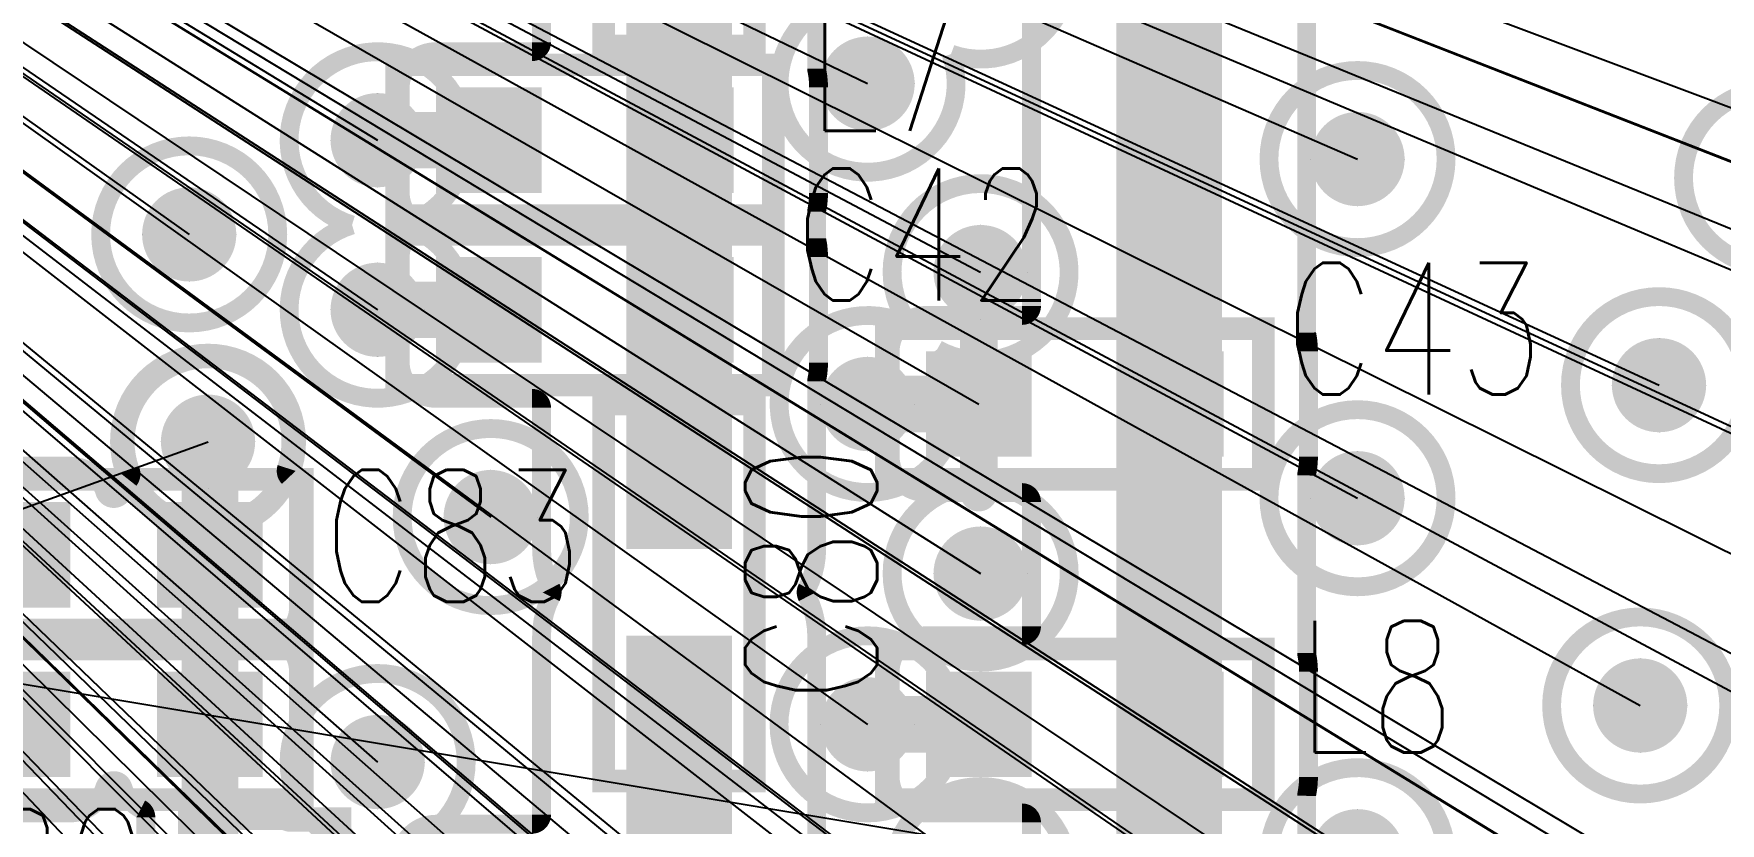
# Model space of a CAD drawing. Extents: x -1.33 to 3.2, y -3.63 to 2.02.
# Drawn here: x 0.8037 to 1.2512, y 1.0987 to 1.3082 of the extents above; entities that cross this region are included whole.
import ezdxf
from ezdxf.enums import TextEntityAlignment as Align

# ---------------------------------------------------------------- set-up
doc = ezdxf.new("R2010")
doc.units = 0
for name, pattern in [('SIG_0', [2, 1, 1]), ('SIG_10', [2, 1, 1]), ('SIG_12', [2, 1, 1]), ('SIG_33', [2, 1, 1]), ('SIG_52', [2, 1, 1])]:
    doc.linetypes.add(name, pattern=pattern)
for name, color, linetype in [('DRIL_PLTE_THRU_01', 16, 'CONTINUOUS'), ('DRIL_PLTE_THRU_02', 106, 'CONTINUOUS'), ('DRIL_PLTE_THRU_03', 255, 'CONTINUOUS'), ('DRIL_PLTE_THRU_04', 176, 'CONTINUOUS'), ('DRIL_SYMBOL', 254, 'CONTINUOUS'), ('LINK_00', 254, 'CONTINUOUS'), ('PADS_BOT', 5, 'CONTINUOUS'), ('PADS_INNER', 1, 'CONTINUOUS'), ('PADS_TOP', 1, 'CONTINUOUS'), ('PART_NAME_123', 255, 'CONTINUOUS'), ('PART_TOP_2DLINE_123', 255, 'CONTINUOUS'), ('POUR_PADTHERM_01', 1, 'CONTINUOUS'), ('POUR_VIATHERM_01', 1, 'CONTINUOUS'), ('POUR_VIATHERM_02', 112, 'CONTINUOUS'), ('POUR_VIATHERM_03', 222, 'CONTINUOUS'), ('POUR_VIATHERM_04', 5, 'CONTINUOUS'), ('POUR_VOID_01', 1, 'CONTINUOUS'), ('POUR_VOID_02', 112, 'CONTINUOUS'), ('POUR_VOID_03', 222, 'CONTINUOUS'), ('POUR_VOID_04', 5, 'CONTINUOUS'), ('TRACE_01', 1, 'CONTINUOUS'), ('VIAPTS', 34, 'CONTINUOUS')]:
    doc.layers.add(name, color=color, linetype=linetype)
doc.styles.add('W0$005', font='simplex', dxfattribs={"width": 0.75})

# ---------------------------------------------------------------- blocks, each defined once
blk = doc.blocks.new('POUR_VOID_730')
at = {"layer": 'POUR_VOID_01', "const_width": 0.005}
for points in [[(-15.8715, -16.8295), (-15.8715, -16.801, 0.414214), (-15.874, -16.7985), (-15.8995, -16.7985, -0.414214), (-15.909, -16.789), (-15.909, -16.761, -0.414214), (-15.8995, -16.7515), (-15.874, -16.7515, 0.414214), (-15.8715, -16.749), (-15.8715, -16.716, 0.414214), (-15.874, -16.7135), (-15.8995, -16.7135, -0.414214), (-15.909, -16.704), (-15.909, -16.676, -0.414214), (-15.8995, -16.6665), (-15.874, -16.6665, 0.414214), (-15.8715, -16.664), (-15.8715, -16.54, 0.414214)], [(-15.9285, -16.5845), (-15.9285, -16.60103, 0.050124), (-15.92845, -16.60152, -0.050126), (-15.928, -16.606), (-15.928, -16.634, -0.050126), (-15.92845, -16.63848, 0.050124), (-15.9285, -16.63897), (-15.9285, -16.64603, 0.050124), (-15.92845, -16.64652, -0.050126), (-15.928, -16.651), (-15.928, -16.679, -0.050126), (-15.92845, -16.68348, 0.050124), (-15.9285, -16.68397), (-15.9285, -16.7005), (-15.9285, -16.7145), (-15.9285, -16.7285, -0.12007), (-15.93102, -16.73885, 0.243655), (-15.93102, -16.74115, -0.12007), (-15.9285, -16.7515), (-15.9285, -16.7655), (-15.9285, -16.7795), (-15.9285, -16.80603, 0.050124)], [(-16.1065, -16.81), (-16.1065, -16.79967, 0.28071), (-16.10785, -16.79744, -0.203991), (-16.1126, -16.79171, 0.745359), (-16.1174, -16.79171, -0.331681), (-16.1265, -16.7985), (-16.1545, -16.7985, -0.414214)], [(-16.1545, -16.7065), (-16.1265, -16.7065, -0.331681), (-16.1174, -16.71329, 0.745359), (-16.1126, -16.71329, -0.094092), (-16.11098, -16.71014, 0.261598), (-16.1106, -16.70772, -1.415377), (-16.06914, -16.70698, 0.27631), (-16.06858, -16.70949, -0.191165), (-16.066, -16.716), (-16.066, -16.744, -0.199359), (-16.06879, -16.75073, 0.415223), (-16.06879, -16.75427, -0.199359), (-16.066, -16.761), (-16.066, -16.789, -0.232425), (-16.0697, -16.79652, 0.715524), (-16.06817, -16.801), (-16.061, -16.801, -0.29325), (-16.05236, -16.80654, 0.29325)], [(-16.03794, -16.80665, -0.280709), (-16.0295, -16.8015), (-16.004, -16.8015, 0.414214), (-16.0015, -16.799), (-16.0015, -16.7795), (-16.0015, -16.7515, -0.12007), (-15.99898, -16.74115, 0.243655), (-15.99898, -16.73885, -0.12007), (-16.0015, -16.7285), (-16.0015, -16.7145), (-16.0015, -16.691, 0.414214), (-16.004, -16.6885), (-16.0295, -16.6885, -0.414214), (-16.039, -16.679), (-16.039, -16.651, -0.199359), (-16.03621, -16.64427, 0.415223), (-16.03621, -16.64073, -0.199359), (-16.039, -16.634), (-16.039, -16.606, -0.414214), (-16.0295, -16.5965), (-16.004, -16.5965, 0.414214), (-16.0015, -16.594), (-16.0015, -16.5845)], [(-15.7985, -16.54), (-15.7985, -16.67103, 0.050124), (-15.79845, -16.67152, -0.050126), (-15.798, -16.676), (-15.798, -16.704, -0.050126), (-15.79845, -16.70848, 0.050124), (-15.7985, -16.70897), (-15.7985, -16.75603, 0.050124), (-15.79845, -16.75652, -0.050126), (-15.798, -16.761), (-15.798, -16.789, -0.050126), (-15.79845, -16.79348, 0.050124), (-15.7985, -16.79397), (-15.7985, -16.8155)]]:
    blk.add_lwpolyline(points, format="xyb", dxfattribs=at)
blk = doc.blocks.new('POUR_OUTLINE_677')
blk.add_blockref('POUR_VOID_730', (0, 0))
blk = doc.blocks.new('POUR_VIATHERM_1148')
at = {"layer": 'POUR_VIATHERM_01'}
for points in [[(-15.785, -16.7975), (-15.785, -16.7975)], [(-15.7975, -16.81), (-15.7975, -16.81)], [(-15.7725, -16.81), (-15.7725, -16.81)], [(-15.785, -16.8225), (-15.785, -16.8225)]]:
    blk.add_lwpolyline(points, dxfattribs=at)
blk = doc.blocks.new('POUR_VIATHERM_1252')
at = {"layer": 'POUR_VIATHERM_01'}
for points in [[(-15.915, -16.7625), (-15.915, -16.7625)], [(-15.9275, -16.775), (-15.9275, -16.775)], [(-15.915, -16.7875), (-15.915, -16.7875)]]:
    blk.add_lwpolyline(points, dxfattribs=at)
blk = doc.blocks.new('POUR_VIATHERM_1253')
at = {"layer": 'POUR_VIATHERM_01'}
for points in [[(-16.045, -16.6075), (-16.045, -16.6075)], [(-16.0575, -16.62), (-16.0575, -16.62)], [(-16.045, -16.6325), (-16.045, -16.6325)]]:
    blk.add_lwpolyline(points, dxfattribs=at)
blk = doc.blocks.new('POUR_VIATHERM_1263')
at = {"layer": 'POUR_VIATHERM_01'}
for points in [[(-15.915, -16.5925), (-15.915, -16.5925)], [(-15.9275, -16.605), (-15.9275, -16.605)], [(-15.9025, -16.605), (-15.9025, -16.605)], [(-15.915, -16.6175), (-15.915, -16.6175)]]:
    blk.add_lwpolyline(points, dxfattribs=at)
blk = doc.blocks.new('POUR_VIATHERM_1265')
at = {"layer": 'POUR_VIATHERM_01'}
for points in [[(-15.885, -16.6425), (-15.885, -16.6425)], [(-15.8975, -16.655), (-15.8975, -16.655)], [(-15.8725, -16.655), (-15.8725, -16.655)], [(-15.885, -16.6675), (-15.885, -16.6675)]]:
    blk.add_lwpolyline(points, dxfattribs=at)
blk = doc.blocks.new('POUR_VIATHERM_1266')
at = {"layer": 'POUR_VIATHERM_01'}
for points in [[(-15.885, -16.7225), (-15.885, -16.7225)], [(-15.8975, -16.735), (-15.8975, -16.735)], [(-15.8725, -16.735), (-15.8725, -16.735)], [(-15.885, -16.7475), (-15.885, -16.7475)]]:
    blk.add_lwpolyline(points, dxfattribs=at)
blk = doc.blocks.new('POUR_VIATHERM_1267')
at = {"layer": 'POUR_VIATHERM_01'}
for points in [[(-16.015, -16.7075), (-16.015, -16.7075)], [(-16.0275, -16.72), (-16.0275, -16.72)], [(-16.0025, -16.72), (-16.0025, -16.72)], [(-16.015, -16.7325), (-16.015, -16.7325)]]:
    blk.add_lwpolyline(points, dxfattribs=at)
blk = doc.blocks.new('POUR_VIATHERM_1268')
at = {"layer": 'POUR_VIATHERM_01'}
for points in [[(-16.045, -16.7725), (-16.045, -16.7725)], [(-16.0575, -16.785), (-16.0575, -16.785)], [(-16.0325, -16.785), (-16.0325, -16.785)], [(-16.045, -16.7975), (-16.045, -16.7975)]]:
    blk.add_lwpolyline(points, dxfattribs=at)
blk = doc.blocks.new('POUR_VIATHERM_1340')
at = {"layer": 'POUR_VIATHERM_01'}
for points in [[(-15.785, -16.6125), (-15.785, -16.6125)], [(-15.7975, -16.625), (-15.7975, -16.625)], [(-15.7725, -16.625), (-15.7725, -16.625)], [(-15.785, -16.6375), (-15.785, -16.6375)]]:
    blk.add_lwpolyline(points, dxfattribs=at)
blk = doc.blocks.new('POUR_VIATHERM_1349')
at = {"layer": 'POUR_VIATHERM_01'}
for points in [[(-16.095, -16.6325), (-16.095, -16.6325)], [(-16.1075, -16.645), (-16.1075, -16.645)], [(-16.0825, -16.645), (-16.0825, -16.645)], [(-16.095, -16.6575), (-16.095, -16.6575)]]:
    blk.add_lwpolyline(points, dxfattribs=at)
blk = doc.blocks.new('POUR_VIATHERM_1359')
at = {"layer": 'POUR_VIATHERM_01'}
for points in [[(-15.785, -16.7025), (-15.785, -16.7025)], [(-15.7975, -16.715), (-15.7975, -16.715)], [(-15.7725, -16.715), (-15.7725, -16.715)], [(-15.785, -16.7275), (-15.785, -16.7275)]]:
    blk.add_lwpolyline(points, dxfattribs=at)
blk = doc.blocks.new('POUR_VIATHERM_1360')
at = {"layer": 'POUR_VIATHERM_01'}
for points in [[(-15.705, -16.6725), (-15.705, -16.6725)], [(-15.7175, -16.685), (-15.7175, -16.685)], [(-15.6925, -16.685), (-15.6925, -16.685)], [(-15.705, -16.6975), (-15.705, -16.6975)]]:
    blk.add_lwpolyline(points, dxfattribs=at)
blk = doc.blocks.new('POUR_VIATHERM_1361')
at = {"layer": 'POUR_VIATHERM_01'}
for points in [[(-15.71, -16.7575), (-15.71, -16.7575)], [(-15.7225, -16.77), (-15.7225, -16.77)], [(-15.6975, -16.77), (-15.6975, -16.77)], [(-15.71, -16.7825), (-15.71, -16.7825)]]:
    blk.add_lwpolyline(points, dxfattribs=at)
blk = doc.blocks.new('POUR_PADTHERM_1362')
at = {"layer": 'POUR_PADTHERM_01', "const_width": 0.005}
for points in [[(-15.888, -16.6665), (-15.888, -16.676, 1), (-15.883, -16.676), (-15.883, -16.6665, 1), (-15.888, -16.6665)], [(-15.909, -16.6925), (-15.8855, -16.6925, 1), (-15.8855, -16.6875), (-15.909, -16.6875, 1), (-15.909, -16.6925)], [(-15.883, -16.7135), (-15.883, -16.704, 1), (-15.888, -16.704), (-15.888, -16.7135, 1), (-15.883, -16.7135)]]:
    blk.add_lwpolyline(points, format="xyb", dxfattribs=at)
blk = doc.blocks.new('POUR_VIATHERM_1363')
at = {"layer": 'POUR_VIATHERM_01'}
for points in [[(-16.045, -16.6525), (-16.045, -16.6525)], [(-16.0575, -16.665), (-16.0575, -16.665)], [(-16.045, -16.6775), (-16.045, -16.6775)]]:
    blk.add_lwpolyline(points, dxfattribs=at)
blk = doc.blocks.new('POUR_VIATHERM_1391')
at = {"layer": 'POUR_VIATHERM_01'}
for points in [[(-15.915, -16.6775), (-15.915, -16.6775)], [(-15.9275, -16.69), (-15.9275, -16.69)], [(-15.915, -16.7025), (-15.915, -16.7025)]]:
    blk.add_lwpolyline(points, dxfattribs=at)
blk = doc.blocks.new('POUR_HEADER_0')
for name in ['POUR_OUTLINE_677', 'POUR_VIATHERM_1263', 'POUR_VIATHERM_1253', 'POUR_VIATHERM_1340', 'POUR_VIATHERM_1349', 'POUR_VIATHERM_1265', 'POUR_VIATHERM_1363', 'POUR_PADTHERM_1362', 'POUR_VIATHERM_1360', 'POUR_VIATHERM_1391', 'POUR_VIATHERM_1359', 'POUR_VIATHERM_1267', 'POUR_VIATHERM_1266', 'POUR_VIATHERM_1361', 'POUR_VIATHERM_1252', 'POUR_VIATHERM_1268', 'POUR_VIATHERM_1148']:
    blk.add_blockref(name, (18, 18))
blk = doc.blocks.new('POUR_VOID_22')
at = {"layer": 'POUR_VOID_04', "const_width": 0.005}
blk.add_lwpolyline([(-16.112, -16.7, 1), (-16.068, -16.7, 1)], format="xyb", close=True, dxfattribs=at)
blk = doc.blocks.new('POUR_OUTLINE_4')
blk.add_blockref('POUR_VOID_22', (0, 0))
blk = doc.blocks.new('POUR_VIATHERM_436')
at = {"layer": 'POUR_VIATHERM_04'}
for points in [[(-15.785, -16.7975), (-15.785, -16.7975)], [(-15.7975, -16.81), (-15.7975, -16.81)], [(-15.7725, -16.81), (-15.7725, -16.81)], [(-15.785, -16.8225), (-15.785, -16.8225)]]:
    blk.add_lwpolyline(points, dxfattribs=at)
blk = doc.blocks.new('POUR_VIATHERM_539')
at = {"layer": 'POUR_VIATHERM_04'}
for points in [[(-15.915, -16.7625), (-15.915, -16.7625)], [(-15.9275, -16.775), (-15.9275, -16.775)], [(-15.9025, -16.775), (-15.9025, -16.775)], [(-15.915, -16.7875), (-15.915, -16.7875)]]:
    blk.add_lwpolyline(points, dxfattribs=at)
blk = doc.blocks.new('POUR_VIATHERM_540')
at = {"layer": 'POUR_VIATHERM_04'}
for points in [[(-16.045, -16.6075), (-16.045, -16.6075)], [(-16.0575, -16.62), (-16.0575, -16.62)], [(-16.0325, -16.62), (-16.0325, -16.62)], [(-16.045, -16.6325), (-16.045, -16.6325)]]:
    blk.add_lwpolyline(points, dxfattribs=at)
blk = doc.blocks.new('POUR_VIATHERM_550')
at = {"layer": 'POUR_VIATHERM_04'}
for points in [[(-15.915, -16.5925), (-15.915, -16.5925)], [(-15.9275, -16.605), (-15.9275, -16.605)], [(-15.9025, -16.605), (-15.9025, -16.605)], [(-15.915, -16.6175), (-15.915, -16.6175)]]:
    blk.add_lwpolyline(points, dxfattribs=at)
blk = doc.blocks.new('POUR_VIATHERM_552')
at = {"layer": 'POUR_VIATHERM_04'}
for points in [[(-15.885, -16.6425), (-15.885, -16.6425)], [(-15.8975, -16.655), (-15.8975, -16.655)], [(-15.8725, -16.655), (-15.8725, -16.655)], [(-15.885, -16.6675), (-15.885, -16.6675)]]:
    blk.add_lwpolyline(points, dxfattribs=at)
blk = doc.blocks.new('POUR_VIATHERM_553')
at = {"layer": 'POUR_VIATHERM_04'}
for points in [[(-15.885, -16.7225), (-15.885, -16.7225)], [(-15.8975, -16.735), (-15.8975, -16.735)], [(-15.8725, -16.735), (-15.8725, -16.735)], [(-15.885, -16.7475), (-15.885, -16.7475)]]:
    blk.add_lwpolyline(points, dxfattribs=at)
blk = doc.blocks.new('POUR_VIATHERM_554')
at = {"layer": 'POUR_VIATHERM_04'}
for points in [[(-16.015, -16.7075), (-16.015, -16.7075)], [(-16.0275, -16.72), (-16.0275, -16.72)], [(-16.0025, -16.72), (-16.0025, -16.72)], [(-16.015, -16.7325), (-16.015, -16.7325)]]:
    blk.add_lwpolyline(points, dxfattribs=at)
blk = doc.blocks.new('POUR_VIATHERM_555')
at = {"layer": 'POUR_VIATHERM_04'}
for points in [[(-16.045, -16.7725), (-16.045, -16.7725)], [(-16.0575, -16.785), (-16.0575, -16.785)], [(-16.0325, -16.785), (-16.0325, -16.785)], [(-16.045, -16.7975), (-16.045, -16.7975)]]:
    blk.add_lwpolyline(points, dxfattribs=at)
blk = doc.blocks.new('POUR_VIATHERM_627')
at = {"layer": 'POUR_VIATHERM_04'}
for points in [[(-15.785, -16.6125), (-15.785, -16.6125)], [(-15.7975, -16.625), (-15.7975, -16.625)], [(-15.7725, -16.625), (-15.7725, -16.625)], [(-15.785, -16.6375), (-15.785, -16.6375)]]:
    blk.add_lwpolyline(points, dxfattribs=at)
blk = doc.blocks.new('POUR_VIATHERM_636')
at = {"layer": 'POUR_VIATHERM_04'}
for points in [[(-16.095, -16.6325), (-16.095, -16.6325)], [(-16.1075, -16.645), (-16.1075, -16.645)], [(-16.0825, -16.645), (-16.0825, -16.645)], [(-16.095, -16.6575), (-16.095, -16.6575)]]:
    blk.add_lwpolyline(points, dxfattribs=at)
blk = doc.blocks.new('POUR_VIATHERM_646')
at = {"layer": 'POUR_VIATHERM_04'}
for points in [[(-15.785, -16.7025), (-15.785, -16.7025)], [(-15.7975, -16.715), (-15.7975, -16.715)], [(-15.7725, -16.715), (-15.7725, -16.715)], [(-15.785, -16.7275), (-15.785, -16.7275)]]:
    blk.add_lwpolyline(points, dxfattribs=at)
blk = doc.blocks.new('POUR_VIATHERM_647')
at = {"layer": 'POUR_VIATHERM_04'}
for points in [[(-15.705, -16.6725), (-15.705, -16.6725)], [(-15.7175, -16.685), (-15.7175, -16.685)], [(-15.6925, -16.685), (-15.6925, -16.685)], [(-15.705, -16.6975), (-15.705, -16.6975)]]:
    blk.add_lwpolyline(points, dxfattribs=at)
blk = doc.blocks.new('POUR_VIATHERM_648')
at = {"layer": 'POUR_VIATHERM_04'}
for points in [[(-15.71, -16.7575), (-15.71, -16.7575)], [(-15.7225, -16.77), (-15.7225, -16.77)], [(-15.6975, -16.77), (-15.6975, -16.77)], [(-15.71, -16.7825), (-15.71, -16.7825)]]:
    blk.add_lwpolyline(points, dxfattribs=at)
blk = doc.blocks.new('POUR_VIATHERM_649')
at = {"layer": 'POUR_VIATHERM_04'}
for points in [[(-16.045, -16.6525), (-16.045, -16.6525)], [(-16.0575, -16.665), (-16.0575, -16.665)], [(-16.0325, -16.665), (-16.0325, -16.665)], [(-16.045, -16.6775), (-16.045, -16.6775)]]:
    blk.add_lwpolyline(points, dxfattribs=at)
blk = doc.blocks.new('POUR_VIATHERM_676')
at = {"layer": 'POUR_VIATHERM_04'}
for points in [[(-15.915, -16.6775), (-15.915, -16.6775)], [(-15.9275, -16.69), (-15.9275, -16.69)], [(-15.9025, -16.69), (-15.9025, -16.69)], [(-15.915, -16.7025), (-15.915, -16.7025)]]:
    blk.add_lwpolyline(points, dxfattribs=at)
blk = doc.blocks.new('POUR_HEADER_1')
for name in ['POUR_OUTLINE_4', 'POUR_VIATHERM_550', 'POUR_VIATHERM_540', 'POUR_VIATHERM_627', 'POUR_VIATHERM_636', 'POUR_VIATHERM_552', 'POUR_VIATHERM_649', 'POUR_VIATHERM_647', 'POUR_VIATHERM_676', 'POUR_VIATHERM_646', 'POUR_VIATHERM_554', 'POUR_VIATHERM_553', 'POUR_VIATHERM_648', 'POUR_VIATHERM_539', 'POUR_VIATHERM_555', 'POUR_VIATHERM_436']:
    blk.add_blockref(name, (18, 18))
blk = doc.blocks.new('POUR_VOID_1940')
at = {"layer": 'POUR_VOID_02', "const_width": 0.005}
blk.add_lwpolyline([(-16.1135, -16.7, 1), (-16.0665, -16.7, 1)], format="xyb", close=True, dxfattribs=at)
blk = doc.blocks.new('POUR_OUTLINE_1921')
blk.add_blockref('POUR_VOID_1940', (0, 0))
blk = doc.blocks.new('POUR_VIATHERM_2375')
at = {"layer": 'POUR_VIATHERM_02'}
for points in [[(-15.785, -16.7975), (-15.785, -16.7975)], [(-15.7975, -16.81), (-15.7975, -16.81)], [(-15.7725, -16.81), (-15.7725, -16.81)], [(-15.785, -16.8225), (-15.785, -16.8225)]]:
    blk.add_lwpolyline(points, dxfattribs=at)
blk = doc.blocks.new('POUR_VIATHERM_2478')
at = {"layer": 'POUR_VIATHERM_02'}
for points in [[(-15.915, -16.7625), (-15.915, -16.7625)], [(-15.9275, -16.775), (-15.9275, -16.775)], [(-15.9025, -16.775), (-15.9025, -16.775)], [(-15.915, -16.7875), (-15.915, -16.7875)]]:
    blk.add_lwpolyline(points, dxfattribs=at)
blk = doc.blocks.new('POUR_VIATHERM_2479')
at = {"layer": 'POUR_VIATHERM_02'}
for points in [[(-16.045, -16.6075), (-16.045, -16.6075)], [(-16.0575, -16.62), (-16.0575, -16.62)], [(-16.0325, -16.62), (-16.0325, -16.62)], [(-16.045, -16.6325), (-16.045, -16.6325)]]:
    blk.add_lwpolyline(points, dxfattribs=at)
blk = doc.blocks.new('POUR_VIATHERM_2489')
at = {"layer": 'POUR_VIATHERM_02'}
for points in [[(-15.915, -16.5925), (-15.915, -16.5925)], [(-15.9275, -16.605), (-15.9275, -16.605)], [(-15.9025, -16.605), (-15.9025, -16.605)], [(-15.915, -16.6175), (-15.915, -16.6175)]]:
    blk.add_lwpolyline(points, dxfattribs=at)
blk = doc.blocks.new('POUR_VIATHERM_2491')
at = {"layer": 'POUR_VIATHERM_02'}
for points in [[(-15.885, -16.6425), (-15.885, -16.6425)], [(-15.8975, -16.655), (-15.8975, -16.655)], [(-15.8725, -16.655), (-15.8725, -16.655)], [(-15.885, -16.6675), (-15.885, -16.6675)]]:
    blk.add_lwpolyline(points, dxfattribs=at)
blk = doc.blocks.new('POUR_VIATHERM_2492')
at = {"layer": 'POUR_VIATHERM_02'}
for points in [[(-15.885, -16.7225), (-15.885, -16.7225)], [(-15.8975, -16.735), (-15.8975, -16.735)], [(-15.8725, -16.735), (-15.8725, -16.735)], [(-15.885, -16.7475), (-15.885, -16.7475)]]:
    blk.add_lwpolyline(points, dxfattribs=at)
blk = doc.blocks.new('POUR_VIATHERM_2493')
at = {"layer": 'POUR_VIATHERM_02'}
for points in [[(-16.015, -16.7075), (-16.015, -16.7075)], [(-16.0275, -16.72), (-16.0275, -16.72)], [(-16.0025, -16.72), (-16.0025, -16.72)], [(-16.015, -16.7325), (-16.015, -16.7325)]]:
    blk.add_lwpolyline(points, dxfattribs=at)
blk = doc.blocks.new('POUR_VIATHERM_2494')
at = {"layer": 'POUR_VIATHERM_02'}
for points in [[(-16.045, -16.7725), (-16.045, -16.7725)], [(-16.0575, -16.785), (-16.0575, -16.785)], [(-16.0325, -16.785), (-16.0325, -16.785)], [(-16.045, -16.7975), (-16.045, -16.7975)]]:
    blk.add_lwpolyline(points, dxfattribs=at)
blk = doc.blocks.new('POUR_VIATHERM_2566')
at = {"layer": 'POUR_VIATHERM_02'}
for points in [[(-15.785, -16.6125), (-15.785, -16.6125)], [(-15.7975, -16.625), (-15.7975, -16.625)], [(-15.7725, -16.625), (-15.7725, -16.625)], [(-15.785, -16.6375), (-15.785, -16.6375)]]:
    blk.add_lwpolyline(points, dxfattribs=at)
blk = doc.blocks.new('POUR_VIATHERM_2575')
at = {"layer": 'POUR_VIATHERM_02'}
for points in [[(-16.095, -16.6325), (-16.095, -16.6325)], [(-16.1075, -16.645), (-16.1075, -16.645)], [(-16.0825, -16.645), (-16.0825, -16.645)], [(-16.095, -16.6575), (-16.095, -16.6575)]]:
    blk.add_lwpolyline(points, dxfattribs=at)
blk = doc.blocks.new('POUR_VIATHERM_2585')
at = {"layer": 'POUR_VIATHERM_02'}
for points in [[(-15.785, -16.7025), (-15.785, -16.7025)], [(-15.7975, -16.715), (-15.7975, -16.715)], [(-15.7725, -16.715), (-15.7725, -16.715)], [(-15.785, -16.7275), (-15.785, -16.7275)]]:
    blk.add_lwpolyline(points, dxfattribs=at)
blk = doc.blocks.new('POUR_VIATHERM_2586')
at = {"layer": 'POUR_VIATHERM_02'}
for points in [[(-15.705, -16.6725), (-15.705, -16.6725)], [(-15.7175, -16.685), (-15.7175, -16.685)], [(-15.6925, -16.685), (-15.6925, -16.685)], [(-15.705, -16.6975), (-15.705, -16.6975)]]:
    blk.add_lwpolyline(points, dxfattribs=at)
blk = doc.blocks.new('POUR_VIATHERM_2587')
at = {"layer": 'POUR_VIATHERM_02'}
for points in [[(-15.71, -16.7575), (-15.71, -16.7575)], [(-15.7225, -16.77), (-15.7225, -16.77)], [(-15.6975, -16.77), (-15.6975, -16.77)], [(-15.71, -16.7825), (-15.71, -16.7825)]]:
    blk.add_lwpolyline(points, dxfattribs=at)
blk = doc.blocks.new('POUR_VIATHERM_2588')
at = {"layer": 'POUR_VIATHERM_02'}
for points in [[(-16.045, -16.6525), (-16.045, -16.6525)], [(-16.0575, -16.665), (-16.0575, -16.665)], [(-16.0325, -16.665), (-16.0325, -16.665)], [(-16.045, -16.6775), (-16.045, -16.6775)]]:
    blk.add_lwpolyline(points, dxfattribs=at)
blk = doc.blocks.new('POUR_VIATHERM_2614')
at = {"layer": 'POUR_VIATHERM_02'}
for points in [[(-15.915, -16.6775), (-15.915, -16.6775)], [(-15.9275, -16.69), (-15.9275, -16.69)], [(-15.9025, -16.69), (-15.9025, -16.69)], [(-15.915, -16.7025), (-15.915, -16.7025)]]:
    blk.add_lwpolyline(points, dxfattribs=at)
blk = doc.blocks.new('POUR_HEADER_2')
for name in ['POUR_OUTLINE_1921', 'POUR_VIATHERM_2489', 'POUR_VIATHERM_2479', 'POUR_VIATHERM_2566', 'POUR_VIATHERM_2575', 'POUR_VIATHERM_2491', 'POUR_VIATHERM_2588', 'POUR_VIATHERM_2586', 'POUR_VIATHERM_2614', 'POUR_VIATHERM_2585', 'POUR_VIATHERM_2493', 'POUR_VIATHERM_2492', 'POUR_VIATHERM_2587', 'POUR_VIATHERM_2478', 'POUR_VIATHERM_2494', 'POUR_VIATHERM_2375']:
    blk.add_blockref(name, (18, 18))
blk = doc.blocks.new('POUR_VOID_1527')
at = {"layer": 'POUR_VOID_03', "const_width": 0.005}
blk.add_lwpolyline([(-16.1185, -16.645, 1), (-16.0715, -16.645, 1)], format="xyb", close=True, dxfattribs=at)
blk = doc.blocks.new('POUR_VOID_1516')
at = {"layer": 'POUR_VOID_03', "const_width": 0.005}
blk.add_lwpolyline([(-16.05178, -16.6425, -6.781646), (-16.03822, -16.6425, -6.781646)], format="xyb", close=True, dxfattribs=at)
blk = doc.blocks.new('POUR_VOID_1515')
at = {"layer": 'POUR_VOID_03', "const_width": 0.005}
blk.add_lwpolyline([(-16.0385, -16.72, 1), (-15.9915, -16.72, 1)], format="xyb", close=True, dxfattribs=at)
blk = doc.blocks.new('POUR_VOID_1514')
at = {"layer": 'POUR_VOID_03', "const_width": 0.005}
blk.add_lwpolyline([(-16.0685, -16.785, 1), (-16.0215, -16.785, 1)], format="xyb", close=True, dxfattribs=at)
blk = doc.blocks.new('POUR_VOID_1489')
at = {"layer": 'POUR_VOID_03', "const_width": 0.005}
blk.add_lwpolyline([(-15.90715, -16.58285, -4.421656), (-15.89285, -16.59715, -4.421656)], format="xyb", close=True, dxfattribs=at)
blk = doc.blocks.new('POUR_VOID_1488')
at = {"layer": 'POUR_VOID_03', "const_width": 0.005}
blk.add_lwpolyline([(-15.90348, -16.66952, -10.155485), (-15.89652, -16.67548, -10.155485)], format="xyb", close=True, dxfattribs=at)
blk = doc.blocks.new('POUR_VOID_1487')
at = {"layer": 'POUR_VOID_03', "const_width": 0.005}
blk.add_lwpolyline([(-15.9085, -16.735, 1), (-15.8615, -16.735, 1)], format="xyb", close=True, dxfattribs=at)
blk = doc.blocks.new('POUR_VOID_1486')
at = {"layer": 'POUR_VOID_03', "const_width": 0.005}
blk.add_lwpolyline([(-15.9385, -16.775, 1), (-15.8915, -16.775, 1)], format="xyb", close=True, dxfattribs=at)
blk = doc.blocks.new('POUR_VOID_1485')
at = {"layer": 'POUR_VOID_03', "const_width": 0.005}
blk.add_lwpolyline([(-15.9085, -16.815, 1), (-15.8615, -16.815, 1)], format="xyb", close=True, dxfattribs=at)
blk = doc.blocks.new('POUR_VOID_1448')
at = {"layer": 'POUR_VOID_03', "const_width": 0.005}
blk.add_lwpolyline([(-15.8085, -16.625, 1), (-15.7615, -16.625, 1)], format="xyb", close=True, dxfattribs=at)
blk = doc.blocks.new('POUR_VOID_1447')
at = {"layer": 'POUR_VOID_03', "const_width": 0.005}
blk.add_lwpolyline([(-15.8085, -16.715, 1), (-15.7615, -16.715, 1)], format="xyb", close=True, dxfattribs=at)
blk = doc.blocks.new('POUR_VOID_1435')
at = {"layer": 'POUR_VOID_03', "const_width": 0.005}
blk.add_lwpolyline([(-15.6985, -16.63, 1), (-15.6515, -16.63, 1)], format="xyb", close=True, dxfattribs=at)
blk = doc.blocks.new('POUR_VOID_1434')
at = {"layer": 'POUR_VOID_03', "const_width": 0.005}
blk.add_lwpolyline([(-15.7285, -16.685, 1), (-15.6815, -16.685, 1)], format="xyb", close=True, dxfattribs=at)
blk = doc.blocks.new('POUR_VOID_1433')
at = {"layer": 'POUR_VOID_03', "const_width": 0.005}
blk.add_lwpolyline([(-15.7335, -16.77, 1), (-15.6865, -16.77, 1)], format="xyb", close=True, dxfattribs=at)
blk = doc.blocks.new('POUR_VOID_1432')
at = {"layer": 'POUR_VOID_03', "const_width": 0.005}
blk.add_lwpolyline([(-15.76329, -16.81901, -10.702889), (-15.7781, -16.83246, -4.474956)], format="xyb", close=True, dxfattribs=at)
blk = doc.blocks.new('POUR_OUTLINE_1392')
for name in ['POUR_VOID_1489', 'POUR_VOID_1516', 'POUR_VOID_1448', 'POUR_VOID_1435', 'POUR_VOID_1527', 'POUR_VOID_1488', 'POUR_VOID_1434', 'POUR_VOID_1447', 'POUR_VOID_1515', 'POUR_VOID_1487', 'POUR_VOID_1433', 'POUR_VOID_1486', 'POUR_VOID_1514', 'POUR_VOID_1432', 'POUR_VOID_1485']:
    blk.add_blockref(name, (0, 0))
blk = doc.blocks.new('POUR_VIATHERM_1913')
at = {"layer": 'POUR_VIATHERM_03'}
for points in [[(-16.09, -16.6875), (-16.09, -16.6875)], [(-16.1025, -16.7), (-16.1025, -16.7)], [(-16.0775, -16.7), (-16.0775, -16.7)], [(-16.09, -16.7125), (-16.09, -16.7125)]]:
    blk.add_lwpolyline(points, dxfattribs=at)
blk = doc.blocks.new('POUR_HEADER_3')
for name in ['POUR_OUTLINE_1392', 'POUR_VIATHERM_1913']:
    blk.add_blockref(name, (18, 15.915))
blk = doc.blocks.new('SMOOTH_0$006')
at = {"const_width": 0.003}
blk.add_lwpolyline([(-0.0015, 0, 1), (0.0015, 0, 1)], format="xyb", close=True, dxfattribs=at)
blk = doc.blocks.new('PART_BODY_TOP_24')
at = {"layer": 'PART_TOP_2DLINE_123', "const_width": 0.006}
blk.add_lwpolyline([(-0.05, -0.02), (0.05, -0.02), (0.05, 0.02), (-0.05, 0.02)], close=True, dxfattribs=at)
at = {"layer": 'PART_TOP_2DLINE_123'}
for p in [(-0.05, 0.02), (0.05, 0.02), (-0.05, -0.02), (0.05, -0.02)]:
    blk.add_blockref('SMOOTH_0$006', p, dxfattribs=at)
blk = doc.blocks.new('DRIL_HOLE_0')
blk.add_lwpolyline([(0, 0, 1), (0, 0, 1)], format="xyb", close=True)
blk = doc.blocks.new('PAD_10')
blk.add_lwpolyline([(0, 0, 1), (0, 0, 1)], format="xyb", close=True)
blk = doc.blocks.new('PAD_12')
at = {"const_width": 0.028}
blk.add_lwpolyline([(-0.014, 0), (0.014, 0)], dxfattribs=at)
blk = doc.blocks.new('STK_TOP_8')
at = {"layer": 'DRIL_PLTE_THRU_01'}
blk.add_blockref('DRIL_HOLE_0', (0, 0), dxfattribs=at)
at = {"layer": 'DRIL_PLTE_THRU_02'}
blk.add_blockref('DRIL_HOLE_0', (0, 0), dxfattribs=at)
at = {"layer": 'DRIL_PLTE_THRU_03'}
blk.add_blockref('DRIL_HOLE_0', (0, 0), dxfattribs=at)
at = {"layer": 'DRIL_PLTE_THRU_04'}
blk.add_blockref('DRIL_HOLE_0', (0, 0), dxfattribs=at)
at = {"layer": 'PADS_BOT'}
blk.add_blockref('PAD_10', (0, 0), dxfattribs=at)
at = {"layer": 'PADS_INNER'}
blk.add_blockref('PAD_10', (0, 0), dxfattribs=at)
at = {"layer": 'PADS_TOP'}
blk.add_blockref('PAD_12', (0, 0), dxfattribs=at)
blk = doc.blocks.new('SYM_TOP_6')
for name, p in [('PART_BODY_TOP_24', (0, 0)), ('STK_TOP_8', (-0.0255, 0)), ('STK_TOP_8', (0.0255, 0))]:
    blk.add_blockref(name, p)
blk = doc.blocks.new('PART_TOP_40')
blk.add_blockref('SYM_TOP_6', (0, 0))
at = {"layer": 'PART_NAME_123', "style": 'W0$005', "width": 0.75}
blk.add_text('C40', height=0.035, rotation=-180, dxfattribs=at).set_placement((-0.01, 0.04), align=Align.MIDDLE_CENTER)
blk = doc.blocks.new('PART_TOP_42')
blk.add_blockref('SYM_TOP_6', (0, 0))
at = {"layer": 'PART_NAME_123', "style": 'W0$005', "width": 0.75}
blk.add_text('C42', height=0.035, rotation=-180, dxfattribs=at).set_placement((-0.09, -0.02), align=Align.MIDDLE_CENTER)
blk = doc.blocks.new('PART_TOP_43')
blk.add_blockref('SYM_TOP_6', (0, 0))
at = {"layer": 'PART_NAME_123', "style": 'W0$005', "width": 0.75}
blk.add_text('C43', height=0.035, rotation=-180, dxfattribs=at).set_placement((-0.09, -0.02), align=Align.MIDDLE_CENTER)
blk = doc.blocks.new('PART_TOP_84')
blk.add_blockref('SYM_TOP_6', (0, 0))
at = {"layer": 'PART_NAME_123', "style": 'W0$005', "width": 0.75}
blk.add_text('C80', height=0.035, rotation=-180, dxfattribs=at).set_placement((-0.005, 0.035), align=Align.MIDDLE_CENTER)
blk = doc.blocks.new('PART_TOP_85')
blk.add_blockref('SYM_TOP_6', (0, 0))
at = {"layer": 'PART_NAME_123', "style": 'W0$005', "width": 0.75}
blk.add_text('C81', height=0.035, rotation=-180, dxfattribs=at).set_placement((0.035, -0.05), align=Align.MIDDLE_CENTER)
blk = doc.blocks.new('PART_TOP_86')
blk.add_blockref('SYM_TOP_6', (0, 0))
at = {"layer": 'PART_NAME_123', "style": 'W0$005', "width": 0.75}
blk.add_text('C82', height=0.035, rotation=-180, dxfattribs=at).set_placement((0.025, 0.04), align=Align.MIDDLE_CENTER)
blk = doc.blocks.new('PART_TOP_87')
blk.add_blockref('SYM_TOP_6', (0, 0))
at = {"layer": 'PART_NAME_123', "style": 'W0$005', "width": 0.75}
blk.add_text('C83', height=0.035, rotation=-180, dxfattribs=at).set_placement((-0.09, -0.005), align=Align.MIDDLE_CENTER)
blk = doc.blocks.new('PART_TOP_107')
blk.add_blockref('SYM_TOP_6', (0, 0))
at = {"layer": 'PART_NAME_123', "style": 'W0$005', "width": 0.75}
blk.add_text('L7', height=0.035, dxfattribs=at).set_placement((0.08, 0.02), align=Align.MIDDLE_CENTER)
blk = doc.blocks.new('PART_TOP_108')
blk.add_blockref('SYM_TOP_6', (0, 0))
at = {"layer": 'PART_NAME_123', "style": 'W0$005', "width": 0.75}
blk.add_text('L8', height=0.035, rotation=-180, dxfattribs=at).set_placement((-0.08, -0.01), align=Align.MIDDLE_CENTER)
blk = doc.blocks.new('SMOOTH_0$015')
at = {"const_width": 0.0075}
blk.add_lwpolyline([(-0.00375, 0, 1), (0.00375, 0, 1)], format="xyb", close=True, dxfattribs=at)
blk = doc.blocks.new('SMOOTH_0$028')
at = {"const_width": 0.014}
blk.add_lwpolyline([(-0.007, 0, 1), (0.007, 0, 1)], format="xyb", close=True, dxfattribs=at)
blk = doc.blocks.new('DRIL_SYMBOL_0$012')
at = {"layer": 'DRIL_SYMBOL', "const_width": 0.002}
for points in [[(0, -0.01), (0, 0.01)], [(-0.01, 0), (0.01, 0)]]:
    blk.add_lwpolyline(points, dxfattribs=at)
blk = doc.blocks.new('DRIL_HOLE_0$012')
at = {"const_width": 0.006}
blk.add_lwpolyline([(-0.003, 0, 1), (0.003, 0, 1)], format="xyb", close=True, dxfattribs=at)
blk.add_blockref('DRIL_SYMBOL_0$012', (0, 0))
blk = doc.blocks.new('PAD_66')
at = {"const_width": 0.0125}
blk.add_lwpolyline([(0, -0.00625, 1), (0, 0.00625, 1)], format="xyb", close=True, dxfattribs=at)
blk = doc.blocks.new('STK_TOP_3')
at = {"layer": 'DRIL_PLTE_THRU_01'}
blk.add_blockref('DRIL_HOLE_0$012', (0, 0), dxfattribs=at)
at = {"layer": 'DRIL_PLTE_THRU_02'}
blk.add_blockref('DRIL_HOLE_0$012', (0, 0), dxfattribs=at)
at = {"layer": 'DRIL_PLTE_THRU_03'}
blk.add_blockref('DRIL_HOLE_0$012', (0, 0), dxfattribs=at)
at = {"layer": 'DRIL_PLTE_THRU_04'}
blk.add_blockref('DRIL_HOLE_0$012', (0, 0), dxfattribs=at)
at = {"layer": 'PADS_BOT'}
blk.add_blockref('PAD_66', (0, 0), dxfattribs=at)
at = {"layer": 'PADS_INNER'}
blk.add_blockref('PAD_66', (0, 0), dxfattribs=at)
at = {"layer": 'PADS_TOP'}
blk.add_blockref('PAD_66', (0, 0), dxfattribs=at)
blk = doc.blocks.new('SYM_TOP_1')
blk.add_blockref('STK_TOP_3', (0, 0))

msp = doc.modelspace()

# ---------------------------------------------------------------- linework, layer by layer
at = {"layer": 'LINK_00', "linetype": 'SIG_0'}
for p, q in [((0.28, 1.655), (1.055, 0.89)), ((0.28, 1.655), (1.155, 1.09)), ((0.28, 1.655), (1.56, 1.155)), ((0.28, 1.655), (1.56, 1.06)), ((0.28, 1.655), (1.56, 0.97)), ((0.28, 1.655), (1.56, 0.87)), ((0.28, 1.655), (1.56, 0.775)), ((0.28, 1.655), (1.56, 0.68)), ((0.28, 1.655), (1.505, 0.915)), ((0.28, 1.655), (1.56, 0.58)), ((0.28, 1.655), (1.56, 0.48)), ((0.28, 1.655), (1.49, 0.825)), ((0.28, 1.655), (1.49, 0.725)), ((0.28, 1.655), (1.41, 0.72)), ((0.28, 1.655), (1.37, 0.645)), ((0.28, 1.655), (1.385, 0.58)), ((0.28, 1.655), (1.395, 0.505)), ((0.28, 1.655), (1.475, 0.635)), ((0.28, 1.655), (1.47, 0.555)), ((0.28, 1.655), (1.56, 0.375)), ((0.28, 1.655), (1.48, 0.45)), ((0.28, 1.655), (1.43, 0.95)), ((0.28, 1.655), (1.385, 0.94)), ((0.28, 1.655), (1.49, 1.02)), ((0.28, 1.655), (1.265, 1.27)), ((0.28, 1.655), (1.315, 1.22)), ((0.28, 1.655), (1.325, 1.135)), ((0.28, 1.655), (1.41, 1.23)), ((0.28, 1.655), (1.425, 1.125)), ((0.28, 1.655), (1.3, 1.045)), ((0.28, 1.655), (1.22, 0.94)), ((0.28, 1.655), (1.49, 1.16)), ((0.28, 1.655), (0.925, 1.035)), ((0.28, 1.655), (1.345, 0.7)), ((0.28, 1.655), (1.025, 1.125)), ((0.28, 1.655), (0.895, 1.28)), ((0.28, 1.655), (1.025, 1.295)), ((0.28, 1.655), (1.055, 1.245)), ((0.28, 1.655), (1.055, 1.165)), ((0.28, 1.655), (0.925, 1.18)), ((0.28, 1.655), (0.895, 1.115)), ((0.28, 1.655), (1.055, 1.085)), ((0.28, 1.655), (1.025, 1.02)), ((0.28, 1.655), (1.055, 0.97)), ((0.28, 1.655), (1.25, 0.78)), ((0.28, 1.655), (1.155, 0.78)), ((0.28, 1.655), (1.355, 0.77)), ((0.28, 1.655), (1.235, 0.725)), ((0.28, 1.655), (1.25, 0.65)), ((0.28, 1.655), (1.005, 0.955)), ((0.28, 1.655), (1.155, 0.975)), ((0.28, 1.655), (1.16, 0.9)), ((0.28, 1.655), (1.155, 1.275)), ((0.28, 1.655), (0.845, 1.255)), ((0.28, 1.655), (1.155, 1.185)), ((0.28, 1.655), (1.235, 1.215)), ((0.28, 1.655), (1.23, 1.13)), ((0.28, 1.655), (1.0545, 1.21)), ((0.28, 1.655), (0.895, 1.235)), ((0.28, 1.655), (1.205, 1.035)), ((0.28, 1.655), (1.0545, 0.84)), ((0.535, 1.18), (1.405, 1.035))]:
    msp.add_line(p, q, dxfattribs=at)
at = {"layer": 'LINK_00', "linetype": 'SIG_52'}
msp.add_line((-0.88, 0.575), (0.85, 1.2), dxfattribs=at)
at = {"layer": 'TRACE_01', "linetype": 'SIG_12', "const_width": 0.028}
for points in [[(1.105, 1.0705), (1.105, 1.36)], [(1.105, 1.0705), (1.105, 1.21), (1.1055, 1.21)], [(1.105, 1.0705), (1.105, 1.125), (1.1055, 1.125)]]:
    msp.add_lwpolyline(points, dxfattribs=at)
at = {"layer": 'TRACE_01', "linetype": 'SIG_10', "const_width": 0.028}
for points in [[(0.9755, 1.28), (0.975, 1.28), (0.975, 1.3295)], [(0.975, 1.1855), (0.975, 1.3295)], [(0.9755, 1.235), (0.975, 1.235), (0.975, 1.3295)]]:
    msp.add_lwpolyline(points, dxfattribs=at)
at = {"layer": 'TRACE_01', "linetype": 'SIG_0', "const_width": 0.015}
for points in [[(0.895, 1.28), (0.9245, 1.28)], [(0.9245, 1.235), (0.895, 1.235)], [(1.025, 1.21), (1.0545, 1.21)], [(0.77, 1.17), (0.7995, 1.17)], [(0.77, 1.125), (0.7995, 1.125)], [(1.025, 1.125), (1.0545, 1.125)]]:
    msp.add_lwpolyline(points, dxfattribs=at)
at = {"layer": 'TRACE_01', "linetype": 'SIG_52', "const_width": 0.015}
for points in [[(0.8505, 1.17), (0.8505, 1.1995), (0.85, 1.2)], [(0.8505, 1.125), (0.8505, 1.17)], [(0.865, 1.0755), (0.8505, 1.09), (0.8505, 1.125)]]:
    msp.add_lwpolyline(points, dxfattribs=at)
at = {"layer": 'TRACE_01', "linetype": 'SIG_33', "const_width": 0.028}
for points in [[(0.975, 1), (0.975, 1.1345)], [(0.9755, 1.075), (0.975, 1.075), (0.975, 1.1345)]]:
    msp.add_lwpolyline(points, dxfattribs=at)

# ---------------------------------------------------------------- block references
at = {"linetype": 'SIG_0'}
for name in ['POUR_HEADER_0', 'POUR_HEADER_1', 'POUR_HEADER_2']:
    msp.add_blockref(name, (-1.06, -0.1), dxfattribs=at)
at = {"linetype": 'SIG_52'}
msp.add_blockref('POUR_HEADER_3', (-1.06, 1.985), dxfattribs=at)
for name, p, rotation in [('PART_TOP_40', (0.975, 1.355), 270), ('PART_TOP_42', (0.95, 1.235), 180), ('PART_TOP_43', (1.08, 1.21), 180), ('PART_TOP_84', (0.975, 1.16), 270), ('PART_TOP_87', (0.825, 1.17), 180), ('PART_TOP_108', (1.08, 1.125), 180), ('PART_TOP_86', (0.825, 1.125), 180), ('PART_TOP_85', (0.865, 1.05), 270)]:
    msp.add_blockref(name, p, dxfattribs=dict(rotation=rotation))
msp.add_blockref('PART_TOP_107', (0.95, 1.28))
at = {"layer": 'TRACE_01'}
for name, p in [('SMOOTH_0$028', (0.975, 1.28)), ('SMOOTH_0$028', (0.9755, 1.28)), ('SMOOTH_0$015', (0.895, 1.28)), ('SMOOTH_0$015', (0.9245, 1.28)), ('SMOOTH_0$028', (0.975, 1.235)), ('SMOOTH_0$028', (0.9755, 1.235)), ('SMOOTH_0$015', (0.895, 1.235)), ('SMOOTH_0$015', (0.9245, 1.235)), ('SMOOTH_0$028', (1.105, 1.21)), ('SMOOTH_0$028', (1.1055, 1.21)), ('SMOOTH_0$015', (1.025, 1.21)), ('SMOOTH_0$015', (1.0545, 1.21)), ('SMOOTH_0$015', (0.85, 1.2)), ('SMOOTH_0$015', (0.8505, 1.1995)), ('SMOOTH_0$028', (0.975, 1.1855)), ('SMOOTH_0$015', (0.7995, 1.17)), ('SMOOTH_0$015', (0.8505, 1.17)), ('SMOOTH_0$015', (0.8505, 1.17)), ('SMOOTH_0$028', (0.975, 1.1345)), ('SMOOTH_0$028', (0.975, 1.1345)), ('SMOOTH_0$028', (1.105, 1.125)), ('SMOOTH_0$028', (1.1055, 1.125)), ('SMOOTH_0$015', (0.7995, 1.125)), ('SMOOTH_0$015', (0.8505, 1.125)), ('SMOOTH_0$015', (0.8505, 1.125)), ('SMOOTH_0$015', (1.025, 1.125)), ('SMOOTH_0$015', (1.0545, 1.125))]:
    msp.add_blockref(name, p, dxfattribs=at)
at = {"layer": 'VIAPTS', "linetype": 'SIG_0'}
for p in [(1.025, 1.295), (0.895, 1.28), (1.155, 1.275), (0.845, 1.255), (1.055, 1.245), (0.895, 1.235), (1.235, 1.215), (1.025, 1.21), (1.155, 1.185), (0.925, 1.18), (1.055, 1.165), (1.23, 1.13), (1.025, 1.125), (0.895, 1.115), (1.155, 1.09)]:
    msp.add_blockref('SYM_TOP_1', p, dxfattribs=at)
at = {"layer": 'VIAPTS', "linetype": 'SIG_52'}
msp.add_blockref('SYM_TOP_1', (0.85, 1.2), dxfattribs=at)

doc.saveas('drawing.dxf')
